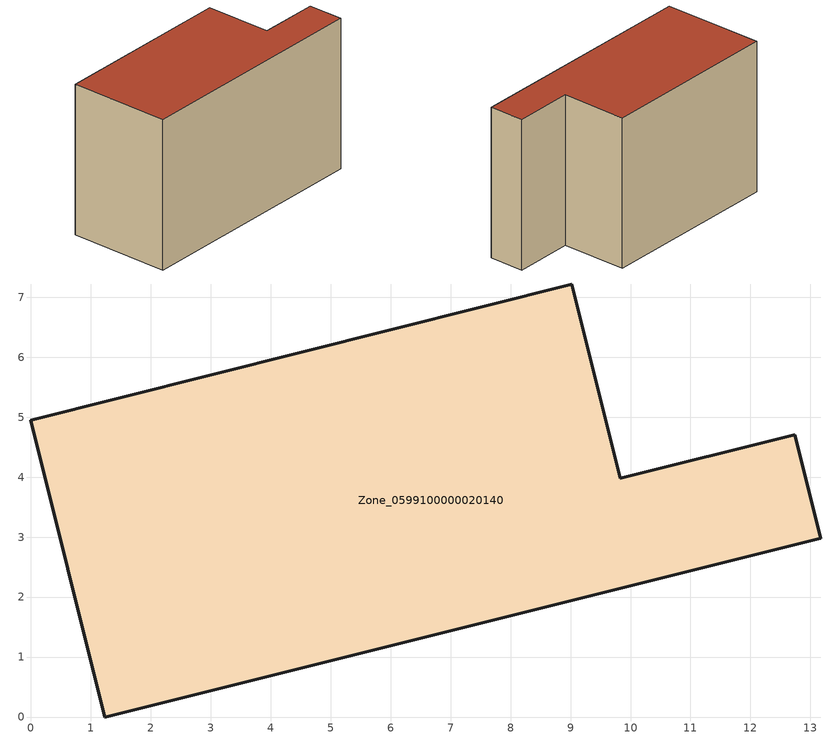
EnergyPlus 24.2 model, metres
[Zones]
Zone_0599100000020140
 floor ground (C_G): 1.24,0 0,4.95 9.02,7.22 9.83,3.98 12.74,4.71 13.17,2.98 z0
 wall outside (C_F): 9.83,3.98 9.02,7.22 0,4.95 1.24,0 13.17,2.98 12.74,4.71 9.83,3.98 z0:7.65
 roof outside (C_R): 13.17,2.98 12.74,4.71 9.83,3.98 9.02,7.22 0,4.95 1.24,0 z7.65
[BUILDING]
Pand.0599100000020140: North Axis=0; Terrain=City; Loads Convergence Tolerance Value=0.04; Temperature Convergence Tolerance Value=0.4; Solar Distribution=FullExterior; Maximum Number of Warmup Days=25; Minimum Number of Warmup Days=1
[Site:Location]
Rotterdam.The.Hague.AP_ZH_NLD Design_Conditions: Latitude=51.96; Longitude=4.45; Time Zone=1; Elevation=-4.5
[SITE:GROUNDTEMPERATURE:BUILDINGSURFACE]
18, 18, 18, 18, 18, 18, 18, 18, 18, 18, 18, 18
[MATERIAL] Thermal Absorptance=0.9; Solar Absorptance=0.7; Visible Absorptance=0.7
Name | Roughness | Thickness | Conductivity | Density | Specific Heat
G.TI.1975-1991 | MediumSmooth | 0.15 | 0.288461 | 540 | 1210
F.TI.1975-1991 | Rough | 0.3 | 0.230769 | 1920 | 840
R.TI.1975-1991 | MediumRough | 0.2 | 0.153846 | 1500 | 1000
[CONSTRUCTION]
C_G: G.TI.1975-1991
C_F: F.TI.1975-1991
C_R: R.TI.1975-1991
[ZONE]
Zone_0599100000020140: Type=1; Multiplier=1; Ceiling Height=Autocalculate; Volume=Autocalculate; Floor Area=autocalculate; Part of Total Floor Area=Yes
[ZONEINFILTRATION:DESIGNFLOWRATE]
Infil_Zone_0599100000020140: Zone or ZoneList or Space or SpaceList=Zone_0599100000020140; Schedule=AlwaysOn; Design Flow Rate Calculation Method=Flow/Area; Flow Rate per Floor Area=0.003; Constant Term Coefficient=1; Temperature Term Coefficient=0; Velocity Term Coefficient=0; Velocity Squared Term Coefficient=0
[HVACTEMPLATE:ZONE:IDEALLOADSAIRSYSTEM]
Zone_0599100000020140: Maximum Heating Supply Air Temperature=50; Minimum Cooling Supply Air Temperature=13; Maximum Heating Supply Air Humidity Ratio=0.0156; Minimum Cooling Supply Air Humidity Ratio=0.0077; Heating Limit=NoLimit; Cooling Limit=NoLimit; Dehumidification Control Type=ConstantSensibleHeatRatio; Cooling Sensible Heat Ratio=0.7; Dehumidification Setpoint=60; Humidification Control Type=None; Humidification Setpoint=30; Outdoor Air Method=None; Outdoor Air Flow Rate per Person=0.00944; Outdoor Air Flow Rate per Zone Floor Area=0; Outdoor Air Flow Rate per Zone=0; Demand Controlled Ventilation Type=None; Outdoor Air Economizer Type=NoEconomizer; Heat Recovery Type=None; Sensible Heat Recovery Effectiveness=0.7; Latent Heat Recovery Effectiveness=0.65
[ZONECONTROL:THERMOSTAT]
ThermostatControl_Zone_0599100000020140: Zone or ZoneList=Zone_0599100000020140; Control Type Schedule=DualSetpointControlType; Control 1=Thermostat_Zone_0599100000020140; Temperature Difference Between Cutout And Setpoint=0
[THERMOSTATSETPOINT:DUALSETPOINT]
Thermostat_Zone_0599100000020140: Heating Setpoint Temperature Schedule=HeatingSetpoint_Zone_0599100000020140; Cooling Setpoint Temperature Schedule=CoolingSetpoint_Zone_0599100000020140
[SCHEDULE:COMPACT]
HeatingSetpoint_Zone_0599100000020140: Through: 12/31, For: AllDays, Until: 24:00, 21
CoolingSetpoint_Zone_0599100000020140: Through: 12/31, For: AllDays, Until: 24:00, 24
DualSetpointControlType: Through: 12/31, For: AllDays, Until: 24:00, 4
AlwaysOn: Through: 12/31, For: AllDays, Until: 24:00, 1
